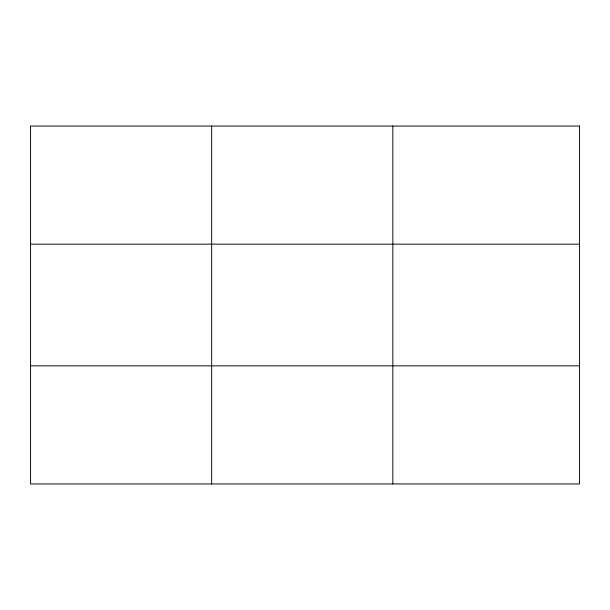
<?xml version="1.0" encoding="UTF-8"?>
<svg xmlns="http://www.w3.org/2000/svg" width="610" height="610" viewBox="0 0 610 610"><rect width="100%" height="100%" fill="white"/><g stroke="black" fill="none" stroke-linecap="round" stroke-linejoin="round"><path stroke-width="0.91" d="M211.67 126.049L211.67 483.951M392.84 126.049L392.84 483.951M30.5 244.152L579.5 244.152M30.5 365.847L579.5 365.847M579.5 126.049L579.5 483.951L30.5 483.951L30.5 126.049L579.5 126.049"/></g></svg>
